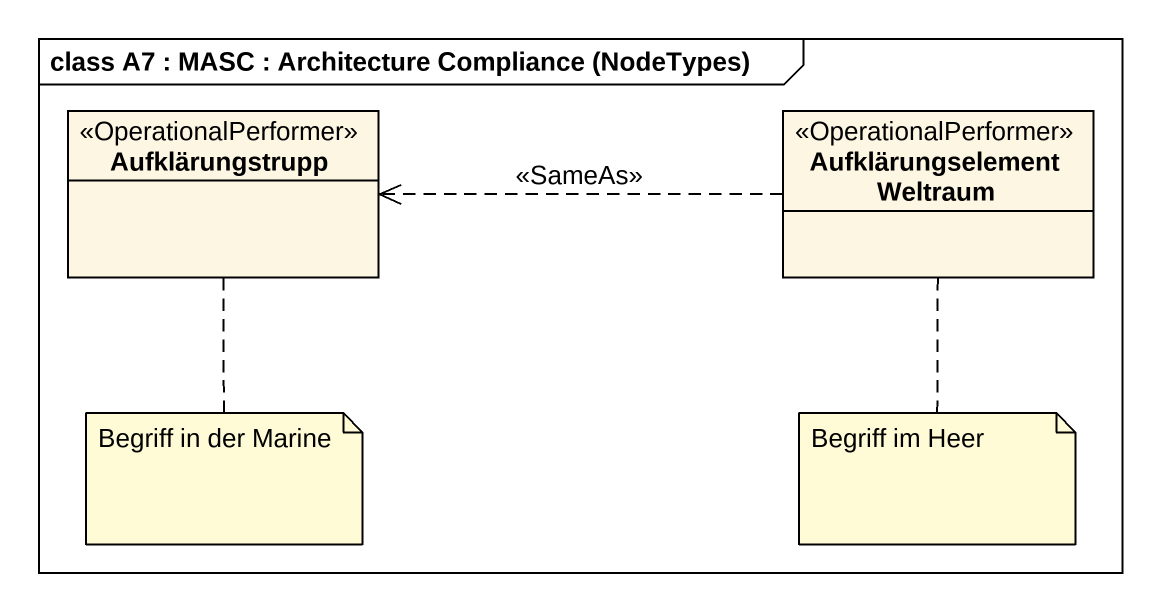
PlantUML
@startuml
mainframe class A7 : MASC : Architecture Compliance (NodeTypes)
hide circle
hide empty members
class Aufklärungstrupp <<OperationalPerformer>>
class "Aufklärungselement Weltraum" as Aufklärungselement_Weltraum <<OperationalPerformer>>
Aufklärungselement_Weltraum .left.> Aufklärungstrupp : <<SameAs>>
note bottom of Aufklärungstrupp : Begriff in der Marine
note bottom of Aufklärungselement_Weltraum : Begriff im Heer
@enduml
